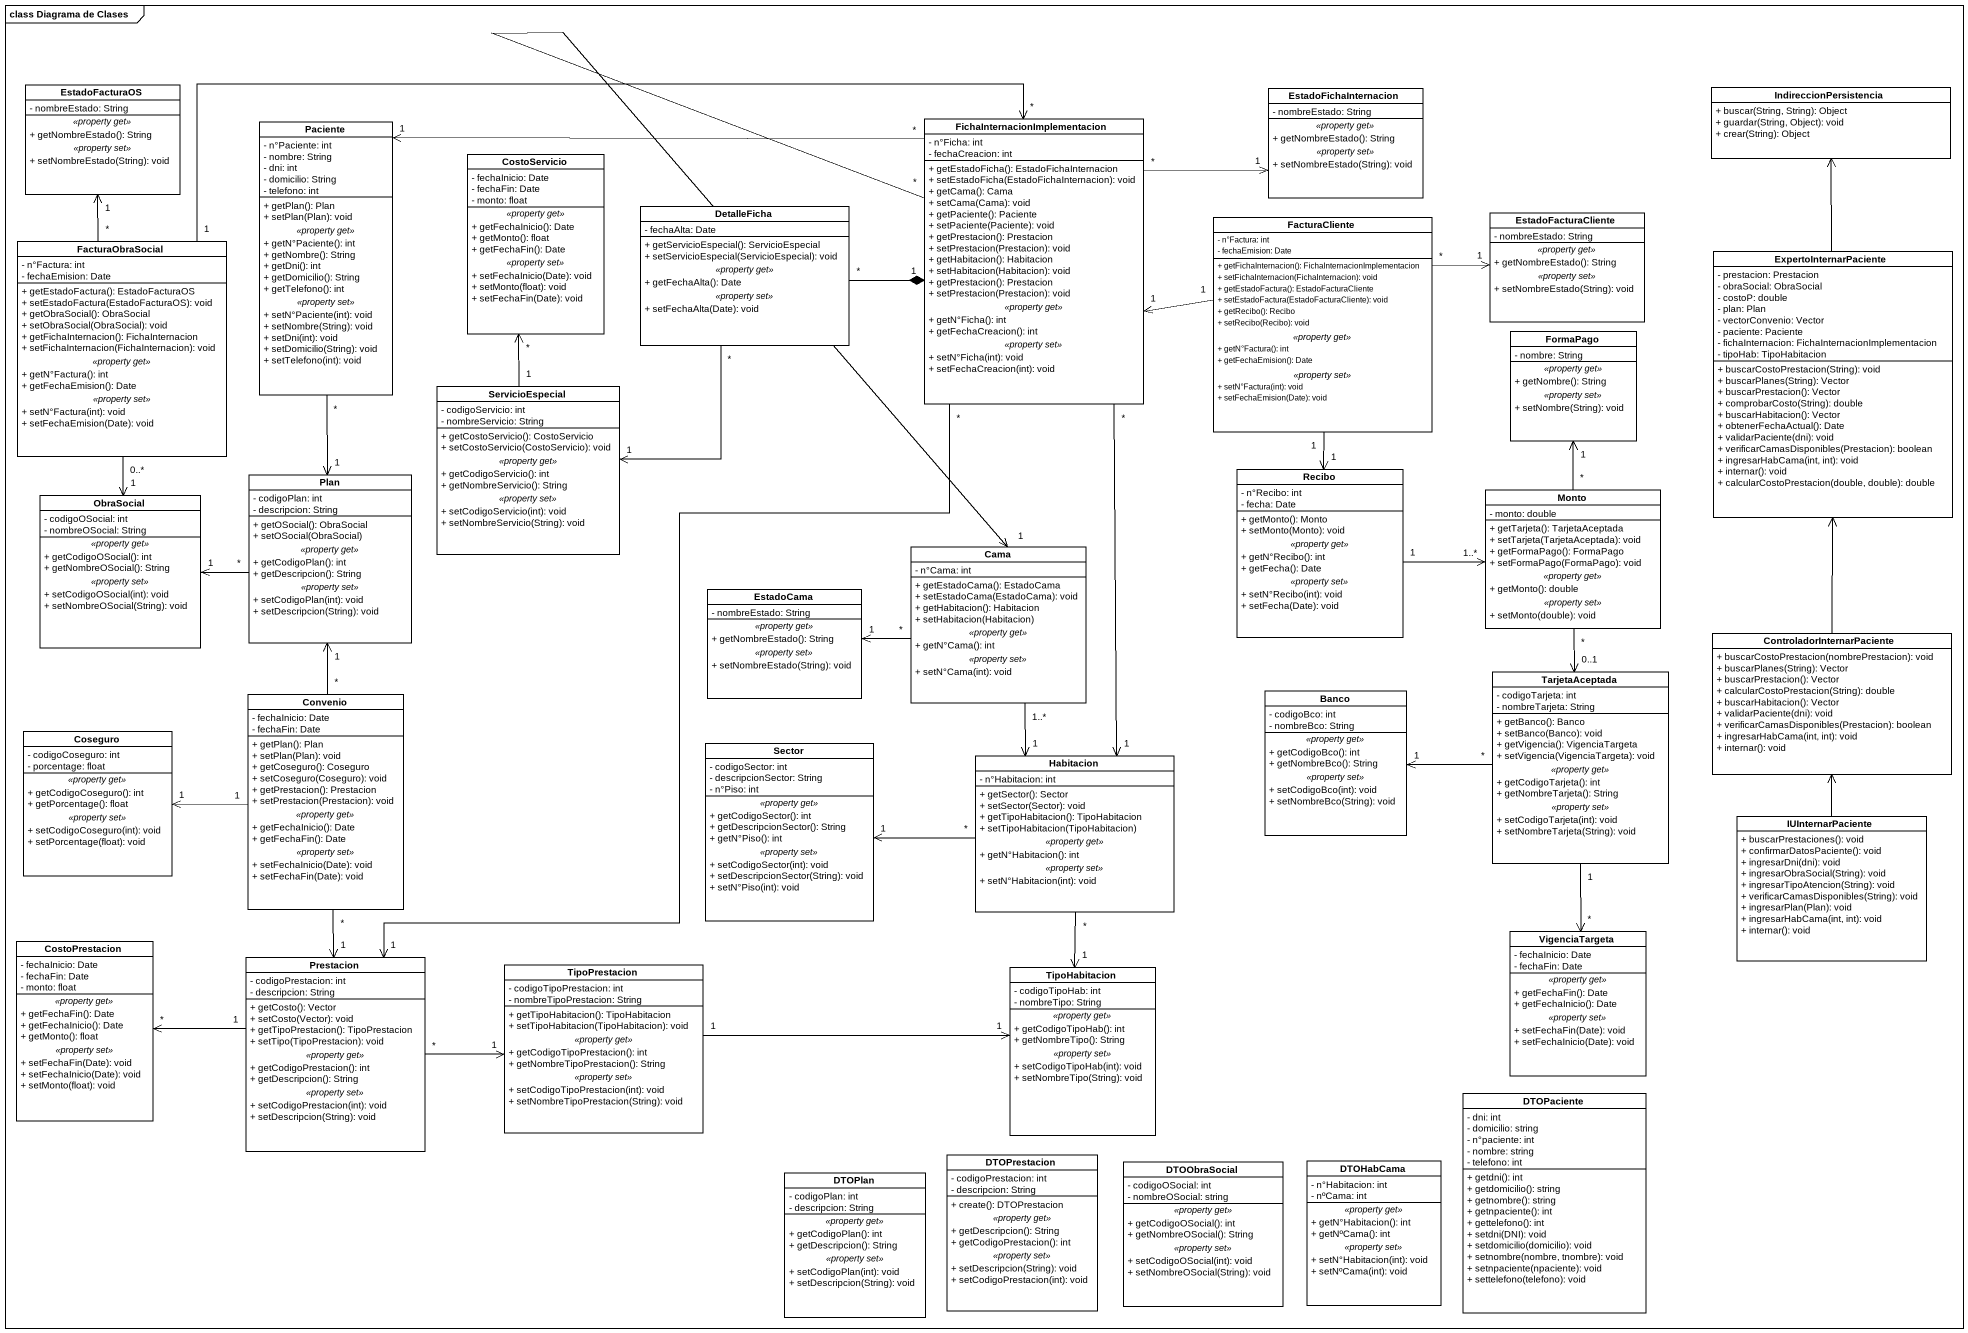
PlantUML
@startuml
mainframe class Diagrama de Clases
hide circle
hide empty members
skinparam classAttributeIconSize 0
class EstadoFacturaOS {
  - nombreEstado: String
  .. <<property get>> ..
  + getNombreEstado(): String
  .. <<property set>> ..
  + setNombreEstado(String): void
}
class EstadoFichaInternacion {
  - nombreEstado: String
  .. <<property get>> ..
  + getNombreEstado(): String
  .. <<property set>> ..
  + setNombreEstado(String): void
}
class IndireccionPersistencia {
  + buscar(String, String): Object
  + guardar(String, Object): void
  + crear(String): Object
}
class Paciente {
  - n°Paciente: int
  - nombre: String
  - dni: int
  - domicilio: String
  - telefono: int
  --
  + getPlan(): Plan
  + setPlan(Plan): void
  .. <<property get>> ..
  + getN°Paciente(): int
  + getNombre(): String
  + getDni(): int
  + getDomicilio(): String
  + getTelefono(): int
  .. <<property set>> ..
  + setN°Paciente(int): void
  + setNombre(String): void
  + setDni(int): void
  + setDomicilio(String): void
  + setTelefono(int): void
}
class CostoServicio {
  - fechaInicio: Date
  - fechaFin: Date
  - monto: float
  .. <<property get>> ..
  + getFechaInicio(): Date
  + getMonto(): float
  + getFechaFin(): Date
  .. <<property set>> ..
  + setFechaInicio(Date): void
  + setMonto(float): void
  + setFechaFin(Date): void
}
class "FichaInternacionImplementacion" as FichaInternacionImplementaci {
  - n°Ficha: int
  - fechaCreacion: int
  --
  + getEstadoFicha(): EstadoFichaInternacion
  + setEstadoFicha(EstadoFichaInternacion): void
  + getCama(): Cama
  + setCama(Cama): void
  + getPaciente(): Paciente
  + setPaciente(Paciente): void
  + getPrestacion(): Prestacion
  + setPrestacion(Prestacion): void
  + getHabitacion(): Habitacion
  + setHabitacion(Habitacion): void
  + getPrestacion(): Prestacion
  + setPrestacion(Prestacion): void
  .. <<property get>> ..
  + getN°Ficha(): int
  + getFechaCreacion(): int
  .. <<property set>> ..
  + setN°Ficha(int): void
  + setFechaCreacion(int): void
}
class DetalleFicha {
  - fechaAlta: Date
  --
  + getServicioEspecial(): ServicioEspecial
  + setServicioEspecial(ServicioEspecial): void
  .. <<property get>> ..
  + getFechaAlta(): Date
  .. <<property set>> ..
  + setFechaAlta(Date): void
}
class FacturaCliente {
  - n°Factura: int
  - fechaEmision: Date
  --
  + getFichaInternacion(): FichaInternacionImplementacion
  + setFichaInternacion(FichaInternacion): void
  + getEstadoFactura(): EstadoFacturaCliente
  + setEstadoFactura(EstadoFacturaCliente): void
  + getRecibo(): Recibo
  + setRecibo(Recibo): void
  .. <<property get>> ..
  + getN°Factura(): int
  + getFechaEmision(): Date
  .. <<property set>> ..
  + setN°Factura(int): void
  + setFechaEmision(Date): void
}
class EstadoFacturaCliente {
  - nombreEstado: String
  .. <<property get>> ..
  + getNombreEstado(): String
  .. <<property set>> ..
  + setNombreEstado(String): void
}
class FacturaObraSocial {
  - n°Factura: int
  - fechaEmision: Date
  --
  + getEstadoFactura(): EstadoFacturaOS
  + setEstadoFactura(EstadoFacturaOS): void
  + getObraSocial(): ObraSocial
  + setObraSocial(ObraSocial): void
  + getFichaInternacion(): FichaInternacion
  + setFichaInternacion(FichaInternacion): void
  .. <<property get>> ..
  + getN°Factura(): int
  + getFechaEmision(): Date
  .. <<property set>> ..
  + setN°Factura(int): void
  + setFechaEmision(Date): void
}
class ExpertoInternarPaciente {
  - prestacion: Prestacion
  - obraSocial: ObraSocial
  - costoP: double
  - plan: Plan
  - vectorConvenio: Vector
  - paciente: Paciente
  - fichaInternacion: FichaInternacionImplementacion
  - tipoHab: TipoHabitacion
  + buscarCostoPrestacion(String): void
  + buscarPlanes(String): Vector
  + buscarPrestacion(): Vector
  + comprobarCosto(String): double
  + buscarHabitacion(): Vector
  + obtenerFechaActual(): Date
  + validarPaciente(dni): void
  + verificarCamasDisponibles(Prestacion): boolean
  + ingresarHabCama(int, int): void
  + internar(): void
  + calcularCostoPrestacion(double, double): double
}
class FormaPago {
  - nombre: String
  .. <<property get>> ..
  + getNombre(): String
  .. <<property set>> ..
  + setNombre(String): void
}
class ServicioEspecial {
  - codigoServicio: int
  - nombreServicio: String
  --
  + getCostoServicio(): CostoServicio
  + setCostoServicio(CostoServicio): void
  .. <<property get>> ..
  + getCodigoServicio(): int
  + getNombreServicio(): String
  .. <<property set>> ..
  + setCodigoServicio(int): void
  + setNombreServicio(String): void
}
class Plan {
  - codigoPlan: int
  - descripcion: String
  --
  + getOSocial(): ObraSocial
  + setOSocial(ObraSocial)
  .. <<property get>> ..
  + getCodigoPlan(): int
  + getDescripcion(): String
  .. <<property set>> ..
  + setCodigoPlan(int): void
  + setDescripcion(String): void
}
class Recibo {
  - n°Recibo: int
  - fecha: Date
  --
  + getMonto(): Monto
  + setMonto(Monto): void
  .. <<property get>> ..
  + getN°Recibo(): int
  + getFecha(): Date
  .. <<property set>> ..
  + setN°Recibo(int): void
  + setFecha(Date): void
}
class ObraSocial {
  - codigoOSocial: int
  - nombreOSocial: String
  .. <<property get>> ..
  + getCodigoOSocial(): int
  + getNombreOSocial(): String
  .. <<property set>> ..
  + setCodigoOSocial(int): void
  + setNombreOSocial(String): void
}
class Monto {
  - monto: double
  --
  + getTarjeta(): TarjetaAceptada
  + setTarjeta(TarjetaAceptada): void
  + getFormaPago(): FormaPago
  + setFormaPago(FormaPago): void
  .. <<property get>> ..
  + getMonto(): double
  .. <<property set>> ..
  + setMonto(double): void
}
class Cama {
  - n°Cama: int
  --
  + getEstadoCama(): EstadoCama
  + setEstadoCama(EstadoCama): void
  + getHabitacion(): Habitacion
  + setHabitacion(Habitacion)
  .. <<property get>> ..
  + getN°Cama(): int
  .. <<property set>> ..
  + setN°Cama(int): void
}
class EstadoCama {
  - nombreEstado: String
  .. <<property get>> ..
  + getNombreEstado(): String
  .. <<property set>> ..
  + setNombreEstado(String): void
}
class ControladorInternarPaciente {
  + buscarCostoPrestacion(nombrePrestacion): void
  + buscarPlanes(String): Vector
  + buscarPrestacion(): Vector
  + calcularCostoPrestacion(String): double
  + buscarHabitacion(): Vector
  + validarPaciente(dni): void
  + verificarCamasDisponibles(Prestacion): boolean
  + ingresarHabCama(int, int): void
  + internar(): void
}
class TarjetaAceptada {
  - codigoTarjeta: int
  - nombreTarjeta: String
  --
  + getBanco(): Banco
  + setBanco(Banco): void
  + getVigencia(): VigenciaTargeta
  + setVigencia(VigenciaTargeta): void
  .. <<property get>> ..
  + getCodigoTarjeta(): int
  + getNombreTarjeta(): String
  .. <<property set>> ..
  + setCodigoTarjeta(int): void
  + setNombreTarjeta(String): void
}
class Convenio {
  - fechaInicio: Date
  - fechaFin: Date
  --
  + getPlan(): Plan
  + setPlan(Plan): void
  + getCoseguro(): Coseguro
  + setCoseguro(Coseguro): void
  + getPrestacion(): Prestacion
  + setPrestacion(Prestacion): void
  .. <<property get>> ..
  + getFechaInicio(): Date
  + getFechaFin(): Date
  .. <<property set>> ..
  + setFechaInicio(Date): void
  + setFechaFin(Date): void
}
class Banco {
  - codigoBco: int
  - nombreBco: String
  .. <<property get>> ..
  + getCodigoBco(): int
  + getNombreBco(): String
  .. <<property set>> ..
  + setCodigoBco(int): void
  + setNombreBco(String): void
}
class Coseguro {
  - codigoCoseguro: int
  - porcentage: float
  .. <<property get>> ..
  + getCodigoCoseguro(): int
  + getPorcentage(): float
  .. <<property set>> ..
  + setCodigoCoseguro(int): void
  + setPorcentage(float): void
}
class Sector {
  - codigoSector: int
  - descripcionSector: String
  - n°Piso: int
  .. <<property get>> ..
  + getCodigoSector(): int
  + getDescripcionSector(): String
  + getN°Piso(): int
  .. <<property set>> ..
  + setCodigoSector(int): void
  + setDescripcionSector(String): void
  + setN°Piso(int): void
}
class Habitacion {
  - n°Habitacion: int
  --
  + getSector(): Sector
  + setSector(Sector): void
  + getTipoHabitacion(): TipoHabitacion
  + setTipoHabitacion(TipoHabitacion)
  .. <<property get>> ..
  + getN°Habitacion(): int
  .. <<property set>> ..
  + setN°Habitacion(int): void
}
class IUInternarPaciente {
  + buscarPrestaciones(): void
  + confirmarDatosPaciente(): void
  + ingresarDni(dni): void
  + ingresarObraSocial(String): void
  + ingresarTipoAtencion(String): void
  + verificarCamasDisponibles(String): void
  + ingresarPlan(Plan): void
  + ingresarHabCama(int, int): void
  + internar(): void
}
class CostoPrestacion {
  - fechaInicio: Date
  - fechaFin: Date
  - monto: float
  .. <<property get>> ..
  + getFechaFin(): Date
  + getFechaInicio(): Date
  + getMonto(): float
  .. <<property set>> ..
  + setFechaFin(Date): void
  + setFechaInicio(Date): void
  + setMonto(float): void
}
class Prestacion {
  - codigoPrestacion: int
  - descripcion: String
  --
  + getCosto(): Vector
  + setCosto(Vector): void
  + getTipoPrestacion(): TipoPrestacion
  + setTipo(TipoPrestacion): void
  .. <<property get>> ..
  + getCodigoPrestacion(): int
  + getDescripcion(): String
  .. <<property set>> ..
  + setCodigoPrestacion(int): void
  + setDescripcion(String): void
}
class TipoPrestacion {
  - codigoTipoPrestacion: int
  - nombreTipoPrestacion: String
  --
  + getTipoHabitacion(): TipoHabitacion
  + setTipoHabitacion(TipoHabitacion): void
  .. <<property get>> ..
  + getCodigoTipoPrestacion(): int
  + getNombreTipoPrestacion(): String
  .. <<property set>> ..
  + setCodigoTipoPrestacion(int): void
  + setNombreTipoPrestacion(String): void
}
class TipoHabitacion {
  - codigoTipoHab: int
  - nombreTipo: String
  .. <<property get>> ..
  + getCodigoTipoHab(): int
  + getNombreTipo(): String
  .. <<property set>> ..
  + setCodigoTipoHab(int): void
  + setNombreTipo(String): void
}
class VigenciaTargeta {
  - fechaInicio: Date
  - fechaFin: Date
  .. <<property get>> ..
  + getFechaFin(): Date
  + getFechaInicio(): Date
  .. <<property set>> ..
  + setFechaFin(Date): void
  + setFechaInicio(Date): void
}
class DTOPaciente {
  - dni: int
  - domicilio: string
  - n°paciente: int
  - nombre: string
  - telefono: int
  + getdni(): int
  + getdomicilio(): string
  + getnombre(): string
  + getnpaciente(): int
  + gettelefono(): int
  + setdni(DNI): void
  + setdomicilio(domicilio): void
  + setnombre(nombre, tnombre): void
  + setnpaciente(npaciente): void
  + settelefono(telefono): void
}
class DTOPrestacion {
  - codigoPrestacion: int
  - descripcion: String
  --
  + create(): DTOPrestacion
  .. <<property get>> ..
  + getDescripcion(): String
  + getCodigoPrestacion(): int
  .. <<property set>> ..
  + setDescripcion(String): void
  + setCodigoPrestacion(int): void
}
class DTOObraSocial {
  - codigoOSocial: int
  - nombreOSocial: string
  .. <<property get>> ..
  + getCodigoOSocial(): int
  + getNombreOSocial(): String
  .. <<property set>> ..
  + setCodigoOSocial(int): void
  + setNombreOSocial(String): void
}
class DTOHabCama {
  - n°Habitacion: int
  - nºCama: int
  .. <<property get>> ..
  + getN°Habitacion(): int
  + getNºCama(): int
  .. <<property set>> ..
  + setN°Habitacion(int): void
  + setNºCama(int): void
}
class DTOPlan {
  - codigoPlan: int
  - descripcion: String
  .. <<property get>> ..
  + getCodigoPlan(): int
  + getDescripcion(): String
  .. <<property set>> ..
  + setCodigoPlan(int): void
  + setDescripcion(String): void
}
Paciente "*" --> "1" Plan
FichaInternacionImplementaci "*" -right-> "1" EstadoFichaInternacion
FichaInternacionImplementaci "*" -left-> "1" Paciente
FichaInternacionImplementaci "1" <-right- "1" FacturaCliente
FichaInternacionImplementaci "*" --> "1" Cama
FichaInternacionImplementaci "*" --> "1" Prestacion
DetalleFicha "*" -right-* "1" FichaInternacionImplementaci
DetalleFicha "*" --> "1" ServicioEspecial
FacturaCliente "*" -right-> "1" EstadoFacturaCliente
FacturaObraSocial "*" -up-> "1" EstadoFacturaOS
FacturaObraSocial "1" -right-> "*" FichaInternacionImplementaci
ExpertoInternarPaciente -up-> IndireccionPersistencia
ServicioEspecial "1" -up-> "*" CostoServicio
Plan "1" <-- "*" Convenio
Recibo "1" <-up- "1" FacturaCliente
Recibo "1" -right-> "1..*" Monto
ObraSocial "1" <-up- "0..*" FacturaObraSocial
ObraSocial "1" <-right- "*" Plan
Monto "*" -up-> "1" FormaPago
Monto "*" --> "0..1" TarjetaAceptada
Cama "*" -left-> "1" EstadoCama
Cama "1..*" --> "1" Habitacion
ControladorInternarPaciente -up-> ExpertoInternarPaciente
TarjetaAceptada "*" -left-> "1" Banco
TarjetaAceptada "1" --> "*" VigenciaTargeta
Coseguro "1" <-right- "1" Convenio
Sector "1" <-right- "*" Habitacion
Habitacion "1" <-up- "*" FichaInternacionImplementaci
IUInternarPaciente -up-> ControladorInternarPaciente
Prestacion "1" <-up- "*" Convenio
Prestacion "1" -left-> "*" CostoPrestacion
TipoPrestacion "1" <-left- "*" Prestacion
TipoPrestacion "1" -right-> "1" TipoHabitacion
TipoHabitacion "1" <-up- "*" Habitacion
@enduml
